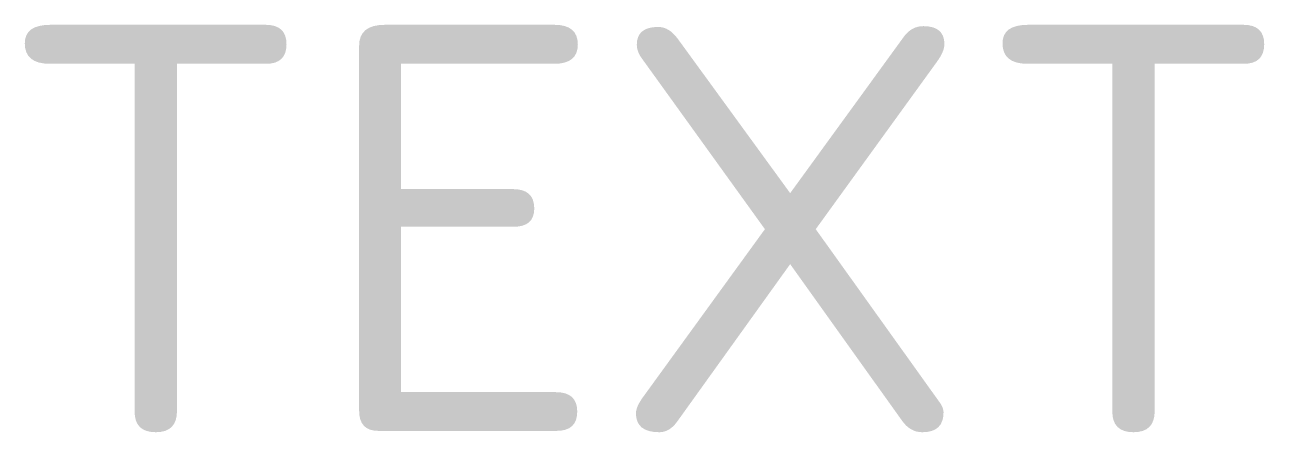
# Model space of a CAD drawing. Header units: metres. Extents: x -3.64 to 3.99, y 1.02 to 3.53.
import ezdxf
from ezdxf.enums import TextEntityAlignment as Align

# ---------------------------------------------------------------- set-up
doc = ezdxf.new("R2010")
doc.units = ezdxf.units.M
doc.styles.add('DP_ISOCPEUR', font='isocpeur.ttf')

msp = doc.modelspace()

# ---------------------------------------------------------------- texts
at = {"color": 0, "style": 'DP_ISOCPEUR'}
msp.add_attdef('TEXT', text='TEXT', height=2.5, dxfattribs=at).set_placement((0.1788, 2.2676), align=Align.MIDDLE_CENTER)

doc.saveas('drawing.dxf')
